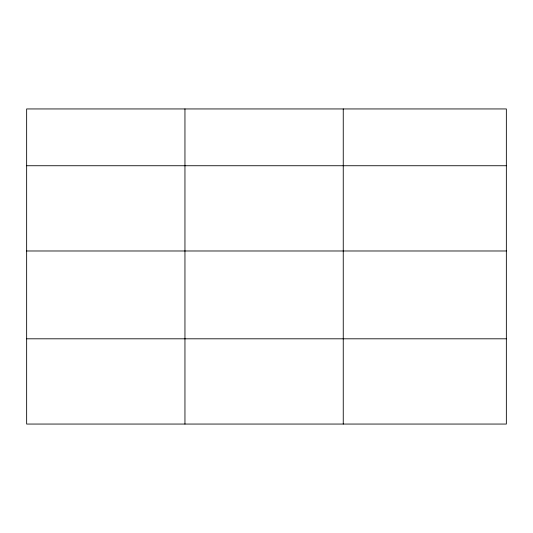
<?xml version="1.0" encoding="UTF-8"?>
<svg xmlns="http://www.w3.org/2000/svg" width="533" height="533" viewBox="0 0 533 533"><rect width="100%" height="100%" fill="white"/><g stroke="black" fill="none" stroke-linecap="round" stroke-linejoin="round"><path stroke-width="0.8" d="M506.35 250.983L506.35 108.945L26.65 108.945L26.65 424.055L506.35 424.055L506.35 250.983L26.65 250.983M26.65 165.736L506.35 165.736M26.65 338.808L506.35 338.808M343.252 108.945L343.252 424.055M184.951 108.945L184.951 424.055"/></g></svg>
